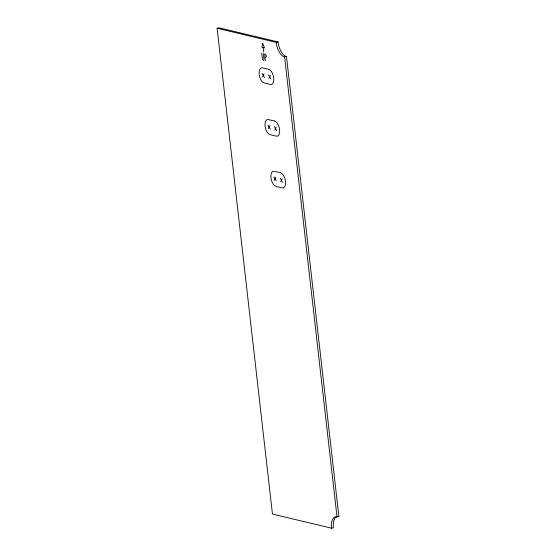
<?xml version="1.0" encoding="UTF-8"?>
<svg xmlns="http://www.w3.org/2000/svg" width="556" height="556" viewBox="0 0 556 556"><rect width="100%" height="100%" fill="white"/><g stroke="black" fill="none" stroke-linecap="round" stroke-linejoin="round"><path stroke-width="0.83" d="M262.508 76.902L263.989 73.872M268.902 78.431L270.383 75.401M268.402 128.61L269.882 125.58M274.796 130.139L276.276 127.109M274.296 180.318L275.776 177.288M280.683 181.854L282.17 178.817M217.111 28.252L218.981 27.8L278.042 41.929A13.316 6.582 76.4 0 0 286.486 56.524L338.889 516.489L337.019 516.941A13.316 6.582 76.4 0 0 331.515 528.2L272.461 514.071L217.111 28.252L276.165 42.388L278.042 41.929M276.165 42.388A13.316 6.582 76.4 0 0 284.609 56.983L286.486 56.524M331.515 528.2L333.391 527.748A13.316 6.582 76.4 0 1 336.338 516.83M265.08 57.212L265.553 57.331A1.71 0.848 76.4 0 0 266.261 55.885A1.71 0.848 76.4 0 0 265.177 54.008L265.038 53.974A0.834 0.41 76.4 0 0 264.698 54.676L265.393 60.764M268.506 74.949L270.779 78.882M262.112 73.42L264.392 77.353M274.4 126.657L276.673 130.59M268.006 125.128L270.279 129.061M280.287 178.372L282.566 182.298M273.899 176.843L276.172 180.769M284.609 56.983L337.019 516.941M263.19 47.587L263.69 51.979M263.315 53.564L263.94 59.04A1.536 0.758 76.4 0 1 263.301 60.34A1.536 0.758 76.4 0 1 262.328 58.658L261.702 53.174M337.131 516.496A13.316 6.582 76.4 0 1 338.889 516.489M262.71 43.354L261.876 47.267L264.51 47.899L262.71 43.354M268.784 69.375L262.39 67.846A7.77 3.843 76.4 0 0 259.186 74.414A7.77 3.843 76.4 0 0 264.114 82.927L270.501 84.456A7.77 3.843 76.4 0 0 273.712 77.889A7.77 3.843 76.4 0 0 268.784 69.375M274.678 121.083L268.284 119.554A7.77 3.843 76.4 0 0 265.073 126.122A7.77 3.843 76.4 0 0 270.001 134.635L276.395 136.164A7.77 3.843 76.4 0 0 279.605 129.597A7.77 3.843 76.4 0 0 274.678 121.083M280.565 172.791L274.178 171.262A7.77 3.843 76.4 0 0 270.967 177.83A7.77 3.843 76.4 0 0 275.894 186.343L282.288 187.872A7.77 3.843 76.4 0 0 285.492 181.305A7.77 3.843 76.4 0 0 280.565 172.791"/></g></svg>
